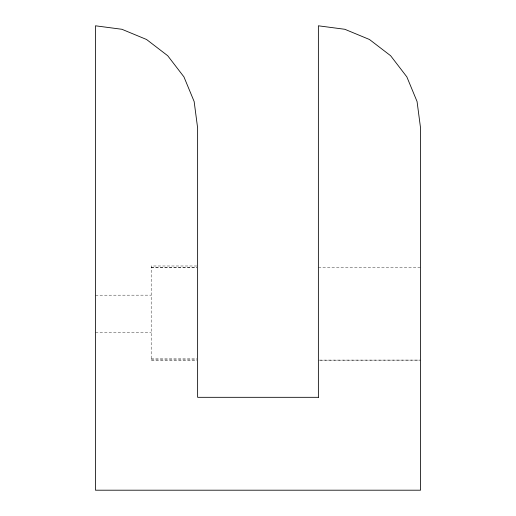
<?xml version="1.0" encoding="UTF-8"?>
<svg xmlns="http://www.w3.org/2000/svg" width="516" height="516" viewBox="0 0 516 516"><rect width="100%" height="100%" fill="white"/><g stroke="black" fill="none" stroke-linecap="round" stroke-linejoin="round"><path stroke-width="0.39" stroke-dasharray="2.58 1.94" d="M196.828 265.992L151.188 265.992L151.188 360.168L196.828 360.168M151.188 267.288L196.828 267.288M318.372 267.288L420.54 267.346M151.188 267.546L196.828 267.546M95.46 295.197L151.188 295.152M95.46 332.304L151.188 332.259M151.188 358.872L196.828 358.872M151.188 359.91L196.828 359.91M319.178 360.11L420.54 360.11L318.372 360.168"/><path stroke-width="0.77" d="M318.372 397.32L197.628 397.32L197.628 127.968L194.145 101.523L183.941 76.884L167.706 55.722L146.544 39.487L121.905 29.283L95.46 25.8L95.46 490.2L420.54 490.2L420.54 127.968L417.057 101.523L406.853 76.884L390.618 55.722L369.456 39.487L344.817 29.283L318.372 25.8L318.372 397.32"/></g></svg>
